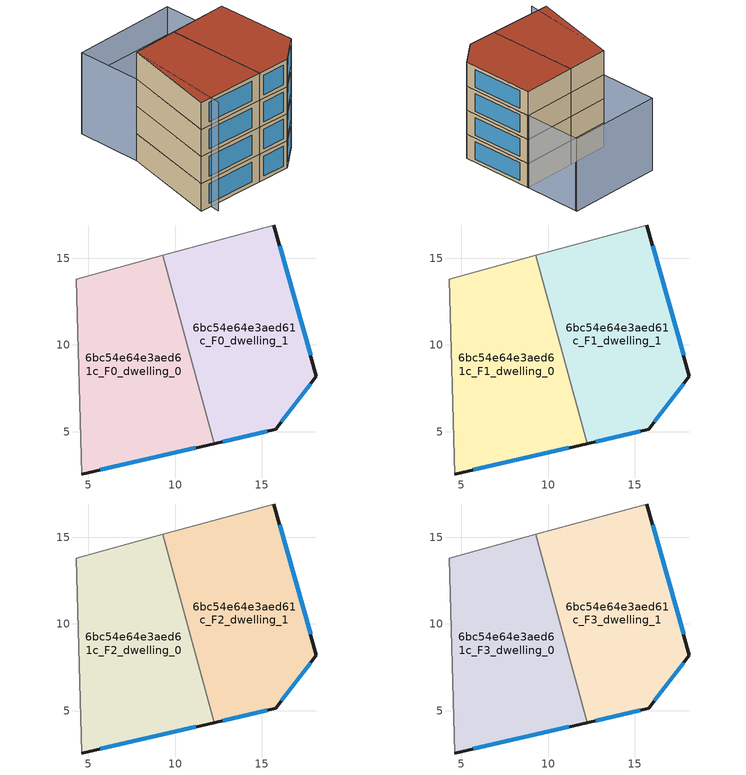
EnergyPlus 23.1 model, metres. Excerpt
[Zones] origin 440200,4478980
6bc54e64e3aed61c_F0_dwelling_0
 floor ground (EU_floor_Construction): 9.29,15.16 12.26,4.32 4.63,2.56 4.29,13.8 z0
 wall outside (EU_wall_Construction): 4.63,2.56 12.26,4.32 z0:3
 wall adiabatic (EU_wall_Construction): 9.29,15.16 4.29,13.8 4.63,2.56 z0:3
 wall to 6bc54e64e3aed61c_F0_dwelling_1 (EU_wall_Construction): 12.26,4.32 9.29,15.16 z0:3
 window (EU_Window_Construction): 5.68,2.8 11.2,4.07 z0.42:2.58
6bc54e64e3aed61c_F0_dwelling_1
 floor ground (EU_floor_Construction): 15.7,16.91 18.15,8.2 15.8,5.13 12.26,4.32 9.29,15.16 z0
 wall outside (EU_wall_Construction): 12.26,4.32 15.8,5.13 18.15,8.2 15.7,16.91 z0:3
 wall adiabatic (EU_wall_Construction): 15.7,16.91 9.29,15.16 z0:3
 window (EU_Window_Construction): 12.75,4.43 15.31,5.02 / 17.81,9.41 16.04,15.7 / 16.13,5.56 17.83,7.78 z0.42:2.58
6bc54e64e3aed61c_F1_dwelling_0
 floor to 6bc54e64e3aed61c_F0_dwelling_0 (EU_floor_Construction): 9.29,15.16 12.25,4.32 4.63,2.56 4.29,13.8 z3
 wall outside (EU_wall_Construction): 4.63,2.56 12.26,4.32 z3:6
 wall adiabatic (EU_wall_Construction): 9.29,15.16 4.29,13.8 4.63,2.56 z3:6
 wall to 6bc54e64e3aed61c_F1_dwelling_1 (EU_wall_Construction): 12.26,4.32 9.29,15.16 z3:6
 window (EU_Window_Construction): 5.68,2.8 11.2,4.07 z3.42:5.58
6bc54e64e3aed61c_F1_dwelling_1
 floor to 6bc54e64e3aed61c_F0_dwelling_1 (EU_floor_Construction): 15.7,16.91 18.15,8.2 15.8,5.13 12.25,4.32 9.29,15.16 z3
 wall outside (EU_wall_Construction): 12.26,4.32 15.8,5.13 18.15,8.2 15.7,16.91 z3:6
 wall adiabatic (EU_wall_Construction): 15.7,16.91 9.29,15.16 z3:6
 window (EU_Window_Construction): 12.75,4.43 15.31,5.02 / 17.81,9.41 16.04,15.7 / 16.13,5.56 17.83,7.78 z3.42:5.58
6bc54e64e3aed61c_F2_dwelling_0
 floor to 6bc54e64e3aed61c_F1_dwelling_0 (EU_floor_Construction): 9.29,15.16 12.25,4.32 4.63,2.56 4.29,13.8 z6
 wall outside (EU_wall_Construction): 4.63,2.56 12.26,4.32 z6:9
 wall adiabatic (EU_wall_Construction): 9.29,15.16 4.29,13.8 4.63,2.56 z6:9
 wall to 6bc54e64e3aed61c_F2_dwelling_1 (EU_wall_Construction): 12.26,4.32 9.29,15.16 z6:9
 window (EU_Window_Construction): 5.68,2.8 11.2,4.07 z6.42:8.58
6bc54e64e3aed61c_F2_dwelling_1
 floor to 6bc54e64e3aed61c_F1_dwelling_1 (EU_floor_Construction): 15.7,16.91 18.15,8.2 15.8,5.13 12.25,4.32 9.29,15.16 z6
 wall outside (EU_wall_Construction): 12.26,4.32 15.8,5.13 18.15,8.2 15.7,16.91 z6:9
 wall adiabatic (EU_wall_Construction): 15.7,16.91 9.29,15.16 z6:9
 window (EU_Window_Construction): 12.75,4.43 15.31,5.02 / 17.81,9.41 16.04,15.7 / 16.13,5.56 17.83,7.78 z6.42:8.58
6bc54e64e3aed61c_F3_dwelling_0
 floor to 6bc54e64e3aed61c_F2_dwelling_0 (EU_floor_Construction): 9.29,15.16 12.25,4.32 4.63,2.56 4.29,13.8 z9
 wall outside (EU_wall_Construction): 4.63,2.56 12.26,4.32 z9:12
 wall adiabatic (EU_wall_Construction): 9.29,15.16 4.29,13.8 4.63,2.56 z9:12
 wall to 6bc54e64e3aed61c_F3_dwelling_1 (EU_wall_Construction): 12.26,4.32 9.29,15.16 z9:12
 window (EU_Window_Construction): 5.68,2.8 11.2,4.07 z9.42:11.58
 roof outside (EU_roof_Construction): 12.26,4.32 9.29,15.16 4.29,13.8 4.63,2.56 z12
6bc54e64e3aed61c_F3_dwelling_1
 floor to 6bc54e64e3aed61c_F2_dwelling_1 (EU_floor_Construction): 15.7,16.91 18.15,8.2 15.8,5.13 12.25,4.32 9.29,15.16 z9
 wall outside (EU_wall_Construction): 12.26,4.32 15.8,5.13 18.15,8.2 15.7,16.91 z9:12
 wall adiabatic (EU_wall_Construction): 15.7,16.91 9.29,15.16 z9:12
 window (EU_Window_Construction): 12.75,4.43 15.31,5.02 / 17.81,9.41 16.04,15.7 / 16.13,5.56 17.83,7.78 z9.42:11.58
 roof outside (EU_roof_Construction): 15.8,5.13 18.15,8.2 15.7,16.91 9.29,15.16 12.26,4.32 z12
shading: 4.29,13.8 6.01,1.78 z0:12; 13.86,23.82 15.72,16.83 / 15.72,16.83 4.29,13.8 / 4.29,13.8 2.44,20.78 / 2.44,20.78 13.86,23.82 z0:9; 13.9,23.67 4.03,21.2 z0:6
[Building]
EU S2 Campaign: North Axis=0; Terrain=City; Solar Distribution=FullExterior
[Site:Location]
Madrid: Latitude=40.5; Longitude=-3.5; Time Zone=1; Elevation=609
[SizingPeriod:WeatherFileDays]
AnnualSizingPeriod: Begin Month=1; Begin Day of Month=1; End Month=12; End Day of Month=31; Day of Week for Start Day=Monday; Use Weather File Daylight Saving Period=No; Use Weather File Rain and Snow Indicators=No
[MATERIAL]
EU_InternalMass_Material: Roughness=MediumRough; Thickness=0.1; Conductivity=1; Density=1800; Specific Heat=900; Thermal Absorptance=0.9; Solar Absorptance=0.7; Visible Absorptance=0.7
[MATERIAL:NOMASS] Roughness=MediumRough; Thermal Absorptance=0.9; Solar Absorptance=0.7; Visible Absorptance=0.7
Name | Thermal Resistance
EU_wall_NoMass | 1.60022
EU_roof_NoMass | 1.57597
EU_floor_NoMass | 0.470652
[WINDOWMATERIAL:SIMPLEGLAZINGSYSTEM]
EU_Window_SimpleGlazing: UFactor=3.28802; Solar Heat Gain Coefficient=0.85; Visible Transmittance=0.85
[CONSTRUCTION]
EU_wall_Construction: EU_wall_NoMass
EU_roof_Construction: EU_roof_NoMass
EU_floor_Construction: EU_floor_NoMass
EU_InternalMass_Construction: EU_InternalMass_Material
EU_Window_Construction: EU_Window_SimpleGlazing
[ZONE] Type=1; Multiplier=1; Ceiling Height=autocalculate; Floor Area=autocalculate; Part of Total Floor Area=Yes
Name | Volume
6bc54e64e3aed61c_F0_dwelling_0 | 216.858
6bc54e64e3aed61c_F1_dwelling_0; 6bc54e64e3aed61c_F2_dwelling_0; 6bc54e64e3aed61c_F3_dwelling_0 | 216.859
6bc54e64e3aed61c_F0_dwelling_1 | 216.851
6bc54e64e3aed61c_F1_dwelling_1; 6bc54e64e3aed61c_F2_dwelling_1; 6bc54e64e3aed61c_F3_dwelling_1 | 216.85
[INTERNALMASS] Construction=EU_InternalMass_Construction
Name | Zone or ZoneList | Surface Area
6bc54e64e3aed61c_F0_dwelling_0_EU_InternalMass | 6bc54e64e3aed61c_F0_dwelling_0 | 72.2862
6bc54e64e3aed61c_F0_dwelling_1_EU_InternalMass | 6bc54e64e3aed61c_F0_dwelling_1 | 72.2836
6bc54e64e3aed61c_F1_dwelling_0_EU_InternalMass | 6bc54e64e3aed61c_F1_dwelling_0 | 72.2862
6bc54e64e3aed61c_F1_dwelling_1_EU_InternalMass | 6bc54e64e3aed61c_F1_dwelling_1 | 72.2836
6bc54e64e3aed61c_F2_dwelling_0_EU_InternalMass | 6bc54e64e3aed61c_F2_dwelling_0 | 72.2862
6bc54e64e3aed61c_F2_dwelling_1_EU_InternalMass | 6bc54e64e3aed61c_F2_dwelling_1 | 72.2836
6bc54e64e3aed61c_F3_dwelling_0_EU_InternalMass | 6bc54e64e3aed61c_F3_dwelling_0 | 72.2862
6bc54e64e3aed61c_F3_dwelling_1_EU_InternalMass | 6bc54e64e3aed61c_F3_dwelling_1 | 72.2836
[OTHEREQUIPMENT] Fuel Type=Electricity; Design Level Calculation Method=Watts/Area; Power per Zone Floor Area=1; Fraction Latent=0; Fraction Radiant=0; Fraction Lost=0; Carbon Dioxide Generation Rate=0; EndUse Subcategory=EU_Step8_InternalGains
Name | Zone or ZoneList or Space or SpaceList | Schedule
EU_Step8_InternalGain_6bc54e64e3aed61c_F0_dwelling_0_f000 | 6bc54e64e3aed61c_F0_dwelling_0 | EU_Step8_GainSchedule_6bc54e64e3aed61c_F0_dwelling_0_f000
EU_Step8_InternalGain_6bc54e64e3aed61c_F0_dwelling_1_f000 | 6bc54e64e3aed61c_F0_dwelling_1 | EU_Step8_GainSchedule_6bc54e64e3aed61c_F0_dwelling_1_f000
EU_Step8_InternalGain_6bc54e64e3aed61c_F1_dwelling_0_f000 | 6bc54e64e3aed61c_F1_dwelling_0 | EU_Step8_GainSchedule_6bc54e64e3aed61c_F1_dwelling_0_f000
EU_Step8_InternalGain_6bc54e64e3aed61c_F1_dwelling_1_f000 | 6bc54e64e3aed61c_F1_dwelling_1 | EU_Step8_GainSchedule_6bc54e64e3aed61c_F1_dwelling_1_f000
EU_Step8_InternalGain_6bc54e64e3aed61c_F2_dwelling_0_f000 | 6bc54e64e3aed61c_F2_dwelling_0 | EU_Step8_GainSchedule_6bc54e64e3aed61c_F2_dwelling_0_f000
EU_Step8_InternalGain_6bc54e64e3aed61c_F2_dwelling_1_f000 | 6bc54e64e3aed61c_F2_dwelling_1 | EU_Step8_GainSchedule_6bc54e64e3aed61c_F2_dwelling_1_f000
EU_Step8_InternalGain_6bc54e64e3aed61c_F3_dwelling_0_f000 | 6bc54e64e3aed61c_F3_dwelling_0 | EU_Step8_GainSchedule_6bc54e64e3aed61c_F3_dwelling_0_f000
EU_Step8_InternalGain_6bc54e64e3aed61c_F3_dwelling_1_f000 | 6bc54e64e3aed61c_F3_dwelling_1 | EU_Step8_GainSchedule_6bc54e64e3aed61c_F3_dwelling_1_f000
[ZONEVENTILATION:DESIGNFLOWRATE] Schedule=EU_AlwaysOn; Design Flow Rate Calculation Method=AirChanges/Hour; Air Changes per Hour=0.480704; Ventilation Type=Natural; Fan Pressure Rise=0; Fan Total Efficiency=1; Constant Term Coefficient=1; Temperature Term Coefficient=0; Velocity Term Coefficient=0; Velocity Squared Term Coefficient=0; Minimum Indoor Temperature=-100; Maximum Indoor Temperature=100; Delta Temperature=-100; Minimum Outdoor Temperature=-100; Maximum Outdoor Temperature=100; Maximum Wind Speed=40
Name | Zone or ZoneList or Space or SpaceList
EU_ConstantAir_6bc54e64e3aed61c_F0_dwelling_0 | 6bc54e64e3aed61c_F0_dwelling_0
EU_ConstantAir_6bc54e64e3aed61c_F0_dwelling_1 | 6bc54e64e3aed61c_F0_dwelling_1
EU_ConstantAir_6bc54e64e3aed61c_F1_dwelling_0 | 6bc54e64e3aed61c_F1_dwelling_0
EU_ConstantAir_6bc54e64e3aed61c_F1_dwelling_1 | 6bc54e64e3aed61c_F1_dwelling_1
EU_ConstantAir_6bc54e64e3aed61c_F2_dwelling_0 | 6bc54e64e3aed61c_F2_dwelling_0
EU_ConstantAir_6bc54e64e3aed61c_F2_dwelling_1 | 6bc54e64e3aed61c_F2_dwelling_1
EU_ConstantAir_6bc54e64e3aed61c_F3_dwelling_0 | 6bc54e64e3aed61c_F3_dwelling_0
EU_ConstantAir_6bc54e64e3aed61c_F3_dwelling_1 | 6bc54e64e3aed61c_F3_dwelling_1
[HVACTEMPLATE:THERMOSTAT] Constant Heating Setpoint=20; Constant Cooling Setpoint=50
EU_HeatOnly_6bc54e64e3aed61c_F0_dwelling_0; EU_HeatOnly_6bc54e64e3aed61c_F0_dwelling_1; EU_HeatOnly_6bc54e64e3aed61c_F1_dwelling_0; EU_HeatOnly_6bc54e64e3aed61c_F1_dwelling_1; EU_HeatOnly_6bc54e64e3aed61c_F2_dwelling_0; EU_HeatOnly_6bc54e64e3aed61c_F2_dwelling_1; EU_HeatOnly_6bc54e64e3aed61c_F3_dwelling_0; EU_HeatOnly_6bc54e64e3aed61c_F3_dwelling_1
[HVACTEMPLATE:ZONE:IDEALLOADSAIRSYSTEM] System Availability Schedule=EU_AlwaysOn; Maximum Heating Supply Air Temperature=50; Minimum Cooling Supply Air Temperature=13; Maximum Heating Supply Air Humidity Ratio=0.0156; Minimum Cooling Supply Air Humidity Ratio=0.0077; Heating Limit=NoLimit; Cooling Limit=NoLimit; Heating Availability Schedule=EU_AlwaysOn; Cooling Availability Schedule=EU_CoolingOff; Dehumidification Control Type=ConstantSensibleHeatRatio; Cooling Sensible Heat Ratio=0.7; Dehumidification Setpoint=60; Humidification Control Type=None; Humidification Setpoint=30; Outdoor Air Method=None; Outdoor Air Flow Rate per Person=0.00944; Outdoor Air Flow Rate per Zone Floor Area=0; Outdoor Air Flow Rate per Zone=0; Demand Controlled Ventilation Type=None; Outdoor Air Economizer Type=NoEconomizer; Heat Recovery Type=None; Sensible Heat Recovery Effectiveness=0.7; Latent Heat Recovery Effectiveness=0.65
Name | Template Thermostat
6bc54e64e3aed61c_F0_dwelling_0 | EU_HeatOnly_6bc54e64e3aed61c_F0_dwelling_0
6bc54e64e3aed61c_F0_dwelling_1 | EU_HeatOnly_6bc54e64e3aed61c_F0_dwelling_1
6bc54e64e3aed61c_F1_dwelling_0 | EU_HeatOnly_6bc54e64e3aed61c_F1_dwelling_0
6bc54e64e3aed61c_F1_dwelling_1 | EU_HeatOnly_6bc54e64e3aed61c_F1_dwelling_1
6bc54e64e3aed61c_F2_dwelling_0 | EU_HeatOnly_6bc54e64e3aed61c_F2_dwelling_0
6bc54e64e3aed61c_F2_dwelling_1 | EU_HeatOnly_6bc54e64e3aed61c_F2_dwelling_1
6bc54e64e3aed61c_F3_dwelling_0 | EU_HeatOnly_6bc54e64e3aed61c_F3_dwelling_0
6bc54e64e3aed61c_F3_dwelling_1 | EU_HeatOnly_6bc54e64e3aed61c_F3_dwelling_1
[SIZING:ZONE] Zone Cooling Design Supply Air Temperature Input Method=SupplyAirTemperature; Zone Cooling Design Supply Air Temperature=13; Zone Heating Design Supply Air Temperature Input Method=SupplyAirTemperature; Zone Heating Design Supply Air Temperature=50; Zone Cooling Design Supply Air Humidity Ratio=0.008; Zone Heating Design Supply Air Humidity Ratio=0.008; Cooling Design Air Flow Method=DesignDay; Cooling Design Air Flow Rate=0; Cooling Minimum Air Flow per Zone Floor Area=0.000762; Cooling Minimum Air Flow=0; Cooling Minimum Air Flow Fraction=0.2; Heating Design Air Flow Method=DesignDay; Heating Design Air Flow Rate=0; Heating Maximum Air Flow per Zone Floor Area=0.002032; Heating Maximum Air Flow=0.141576; Heating Maximum Air Flow Fraction=0.3; Account for Dedicated Outdoor Air System=No; Dedicated Outdoor Air System Control Strategy=NeutralSupplyAir; Dedicated Outdoor Air Low Setpoint Temperature for Design=autosize; Dedicated Outdoor Air High Setpoint Temperature for Design=autosize; Zone Load Sizing Method=Sensible Load Only No Latent Load; Zone Latent Cooling Design Supply Air Humidity Ratio Input Method=HumidityRatioDifference; Zone Cooling Design Supply Air Humidity Ratio Difference=0.005; Zone Latent Heating Design Supply Air Humidity Ratio Input Method=HumidityRatioDifference; Zone Humidification Design Supply Air Humidity Ratio Difference=0.005
6bc54e64e3aed61c_F0_dwelling_0; 6bc54e64e3aed61c_F0_dwelling_1; 6bc54e64e3aed61c_F1_dwelling_0; 6bc54e64e3aed61c_F1_dwelling_1; 6bc54e64e3aed61c_F2_dwelling_0; 6bc54e64e3aed61c_F2_dwelling_1; 6bc54e64e3aed61c_F3_dwelling_0; 6bc54e64e3aed61c_F3_dwelling_1
[SCHEDULE:CONSTANT]
Name | Hourly Value
EU_AlwaysOn | 1
EU_CoolingOff | 0
[SCHEDULE:FILE] Column Number=1; Rows to Skip at Top=0; Number of Hours of Data=8760; Column Separator=Comma; Interpolate to Timestep=No; Minutes per Item=60; Adjust Schedule for Daylight Savings=Yes
Name | File
EU_Step8_GainSchedule_6bc54e64e3aed61c_F0_dwelling_0_f000 | ../../schedules/6bc54e64e3aed61c/6bc54e64e3aed61c_F0_dwelling_0_f000_gain.csv
EU_Step8_GainSchedule_6bc54e64e3aed61c_F0_dwelling_1_f000 | ../../schedules/6bc54e64e3aed61c/6bc54e64e3aed61c_F0_dwelling_1_f000_gain.csv
EU_Step8_GainSchedule_6bc54e64e3aed61c_F1_dwelling_0_f000 | ../../schedules/6bc54e64e3aed61c/6bc54e64e3aed61c_F1_dwelling_0_f000_gain.csv
EU_Step8_GainSchedule_6bc54e64e3aed61c_F1_dwelling_1_f000 | ../../schedules/6bc54e64e3aed61c/6bc54e64e3aed61c_F1_dwelling_1_f000_gain.csv
EU_Step8_GainSchedule_6bc54e64e3aed61c_F2_dwelling_0_f000 | ../../schedules/6bc54e64e3aed61c/6bc54e64e3aed61c_F2_dwelling_0_f000_gain.csv
EU_Step8_GainSchedule_6bc54e64e3aed61c_F2_dwelling_1_f000 | ../../schedules/6bc54e64e3aed61c/6bc54e64e3aed61c_F2_dwelling_1_f000_gain.csv
EU_Step8_GainSchedule_6bc54e64e3aed61c_F3_dwelling_0_f000 | ../../schedules/6bc54e64e3aed61c/6bc54e64e3aed61c_F3_dwelling_0_f000_gain.csv
EU_Step8_GainSchedule_6bc54e64e3aed61c_F3_dwelling_1_f000 | ../../schedules/6bc54e64e3aed61c/6bc54e64e3aed61c_F3_dwelling_1_f000_gain.csv
